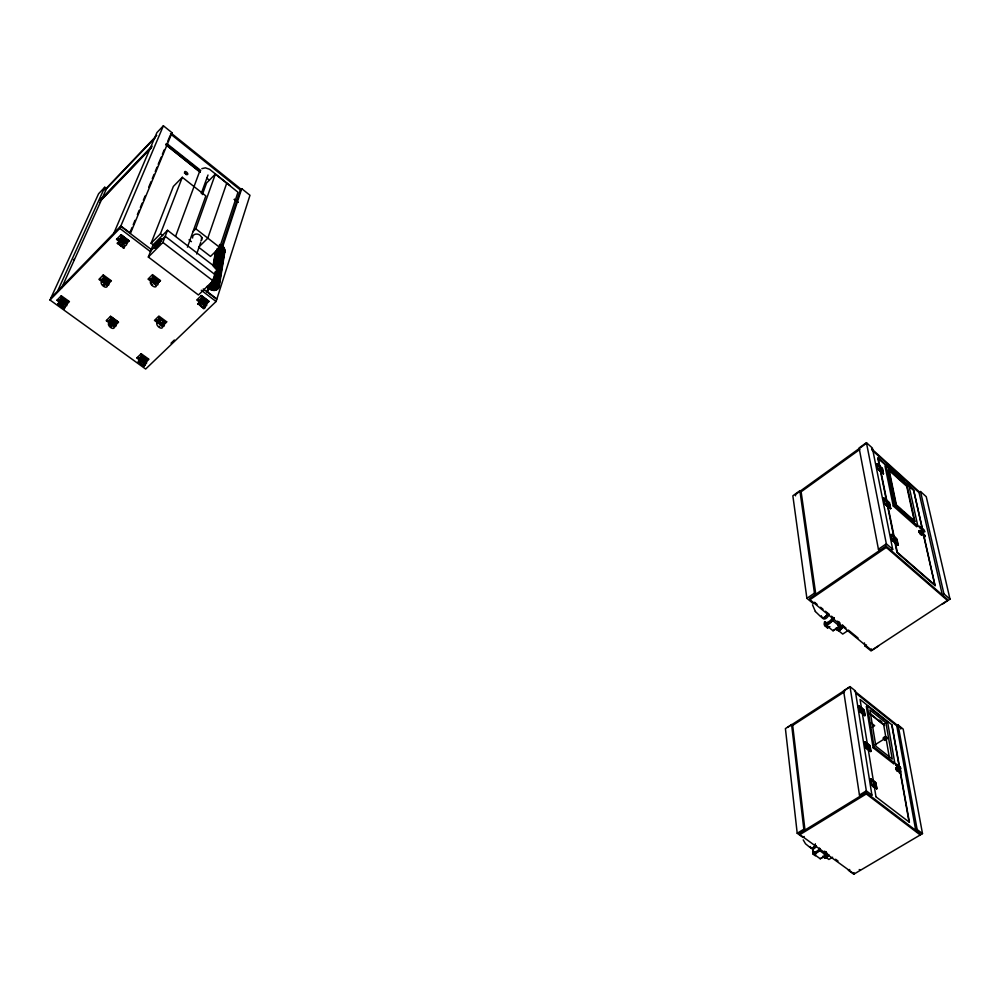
<?xml version="1.0" encoding="UTF-8"?>
<svg xmlns="http://www.w3.org/2000/svg" width="1000" height="1000" viewBox="0 0 1000 1000"><rect width="100%" height="100%" fill="white"/><g stroke="black" fill="none" stroke-linecap="round" stroke-linejoin="round"><path stroke-width="1.5" d="M208.15 301.075L207.2 301.425L208.088 301.275M64.375 303.637C65.125 301.25 63.075 304.4 63.663 302.725M63.9 302.512L64.812 303.263M64.262 303.637L64.388 303.012M224.725 252.413L224.75 252.05A6.837 2.837 43.3 0 0 224.537 251M141.15 354.95L141.862 354.712L141.175 354.412M899.8 766.825L896.925 768.55L898 769.575M886.325 737.175C882.013 741.925 883.538 734.45 886.6 737.212M220.362 247.213L215.338 281.212M215.025 271.975L213.5 281.1C216.788 280.525 220.475 283.825 219.075 287.188A7.95 2.875 42.2 0 1 213.287 285.963L210.45 283.825M215.538 268.938L219.088 247.638M213.325 266.225L215.875 251.188M213.85 266.95L216.9 248.912M214.613 267.825L217.913 248.212M213.1 265.587L215.4 251.975M886.5 739.25L886.513 738.65M885.025 740.025L885.238 739.712M200.912 240.925A4.763 3.875 21.8 0 0 201.513 240.1L202.113 237.475M897.812 769.6L897.475 768.988M883.225 738.2C885.4 741.413 883.012 736.562 886.488 737.675M57.775 300.212L58.5 299.95M68.112 301.262C68.612 303.425 68.338 299.675 67.85 301.925M117.45 239.375L118.1 239.137M127.8 240.538C128.9 241.737 126.6 240.238 128.212 240.787M107.225 320.913C107.163 318.762 108.387 322.438 107.238 320.35M827.837 626.275L826.9 626.075L827.588 626.487M876.912 463.762L878 469.113L880.788 471.925L881.1 471.275L877.8 469.25L876.725 463.9L879.6 466.325M203.463 302.25C205 305.438 203.85 301.225 204.262 302.938M886.7 503.488L887.525 502.925L887.6 503.688M887.312 506.5L888.238 506.125L887.475 506.65M152.55 275.375L152.85 275.988M219.387 285.763L219.288 286.062A7.338 2.65 42.2 0 1 213.962 284.938L211.175 282.838M219.262 284.662L219.188 284.913A6.45 2.325 42.2 0 1 214.488 283.913L211.8 281.875M158.938 280.863C159.975 279.875 158.575 280.9 159.462 280.875M215.7 289.475L215.575 289.862A7.237 2.637 42.2 0 1 210.3 288.762L207.525 286.675M214.45 289.488L214.338 289.85A6.338 2.312 42.2 0 1 209.725 288.888L206.637 286.512M217.1 281.95L222.7 247.812A1.925 0.8 43.3 0 0 221.425 245.825L219.613 244.425M120.862 225.963L130.488 233.287L172.05 132.738L163.388 125.787L120.862 225.963L51 297.825L50 300.012L145.662 369.025L216.075 301.5L216.775 299.312L203.238 289.012M148.062 359.312L147.312 359.237L148.062 359.237M164.938 322.013C166.25 321.287 165.387 322.25 165.1 321.887M209.037 301.438L201.3 295.575L209.037 301.438L205.438 304.9M201.513 240.1L201.513 237.062L200.05 235.263A4.763 3.875 21.8 0 0 194.887 234.338A4.763 3.875 21.8 0 0 192.613 238.012M203.863 308.587L204.75 307.65L203.863 308.587L203.125 308.025L203.875 307.213M213.038 280.837L217.087 268.463L167.525 230.287L153.1 244.788L148.338 257.038L198.425 294.975L213.038 280.837L162.887 242.45L167.525 230.287M204.85 303.938L204.688 303.913A1.475 0.75 44.3 0 1 203.275 302.825L201.725 298L206.425 301.55L204.5 304.088A1.475 0.75 44.3 0 1 203.1 303L201.55 298.175L206.238 301.725L206.838 301.05M209.225 287.638L207.775 292.075L216.875 299L249.975 195.275L241.737 188.675L240.4 190L221.9 246.163M222.325 247.763L241.737 188.675M861.225 707.987C864.087 709.663 855.3 701.162 859.912 711.737C864.963 716.325 861.188 711.862 861.2 707.925L859.025 706.2M861.612 710.763L862.425 710.612L861.925 711.025M226.713 183.212L207.812 238.162L198.625 247.225L210.525 256.425L219.725 247.425L237.987 192.237L215.362 174.125L206.55 183L202.362 194.575M206.812 291.988L208.275 287.55M861.675 710.825L862.113 711.062M198.388 304.462L199.15 303.65L198.388 304.462L197.725 303.812L198.425 304.337M202.087 297.65L206.775 301.2M198.4 299.938L197.537 299.8L198.512 299.85M198.9 300.625L202.138 297.5M162.463 323.4L161.513 322.713L162.1 323.638M161.713 322.85C158 322.562 164.513 326.25 161.537 323.025M162.188 323.713L161.337 322.887M867.375 746.475L868.238 746.475L867.45 746.388M143.988 360.35L144.35 361.312L143.787 360.238M144.062 360.55C146.45 363.488 140.825 360.675 143.575 360.25M870.675 778.975L873.1 780.6L870.675 778.975L871.637 785.025C877.275 792.55 872.362 778.8 873.325 781.062M196.675 253.975L200.7 242.438M156.05 282.213C156.037 281.275 154.35 282.337 155.675 282.087M156.2 282.762L155.9 283.012A1.5 0.775 43.2 0 1 154.462 281.913L152.975 277.075L157.787 280.688C158.162 283.975 153.25 283.55 154.488 281.337M163.35 325.1L166.675 321.825L158.887 316.062L154.462 320.412L157.8 322.887M163.888 322.113L159.162 318.625L160.637 323.45A1.462 0.775 43.5 0 0 162.05 324.513L164.462 321.45L159.75 317.95L156.588 321.037M187.45 247.138L205.837 195.912L182.3 177.3L173.363 186.425L151.1 243.25L153.375 244.975M192.75 231.863L195.812 228.825L215.362 174.125M159.75 317.95L164.412 321.6M143.825 366.262L144.688 365.35L143.825 366.262L142.887 364.275M144.312 362L144.488 361.838A1.438 0.787 43.3 0 1 143.088 360.8L141.675 356L146.337 359.375L144.312 362A1.438 0.787 43.3 0 1 142.912 360.975L141.5 356.163L146.163 359.55L146.738 358.888L142.075 355.5L138.975 358.488M138.387 362.325C138.637 361.987 137.3 359.625 140.787 363.925L141.263 364.1M142.075 355.5L146.688 359.05M201.287 193.463L208 175.025M141.188 353.738L148.912 359.25L145.662 362.425M140.188 360.275L136.888 357.887L141.213 353.663M867.6 745.212L867.525 745.7M160.45 280.587L157.762 283.225L160.45 280.587L152.513 274.613L148.025 279.113L151.425 281.663L150.662 279.375L153.062 281.175M114.15 323.762L116.225 321.712L115.638 322.388L110.85 318.888L112.25 323.725A1.475 0.8 42.4 0 0 113.675 324.787C115.85 324.6 110.787 324.888 112.475 322.95M155.85 281.913L155.725 283.2A1.5 0.775 43.2 0 1 154.288 282.087L152.8 277.25L157.613 280.863L158.2 280.188L153.4 276.562L150.188 279.75M199.838 170.888L175.65 236.175M113.3 322.9L112.812 323.638L113.837 323.988M113.238 323.075L114.075 323.762L113.15 322.987M873.3 782.537L873.55 782.575M153.4 276.562L158.15 280.338M151.1 243.25L160.425 233.85L182.3 177.3M105.525 281.625C103.963 283.512 108.562 283.863 105.975 281.625M124.5 242.475L123.763 241.5L124.312 242.55A1.25 0.637 42.3 0 1 124.125 243.475A1.25 0.637 42.3 0 1 122.662 242.225A1.25 0.637 42.3 0 1 123.475 241.65L123.787 241.675M118.45 322.088L115.213 325.288L118.45 322.088L110.538 316.325L106.2 320.688L109.588 323.15M103.138 284.538L103.462 285.125M111.375 318.375L116.163 321.875M108.325 321.3L111.438 318.225M110.538 316.325L118.413 322.175M126.412 243.688L129.137 240.875L121 234.713L116.487 239.363L119.975 241.988M129.637 233.312L132.025 227.562M133.212 224.688L135 220.375M137.387 214.625L139.162 210.312M140.363 207.438L142.15 203.125M143.338 200.25L145.125 195.938M148.688 187.312L151.075 181.562M152.262 178.688L154.05 174.375M155.238 171.5L157.025 167.188M158.212 164.312L161.188 157.125M162.387 154.25L164.163 149.938M167.738 141.312L170.125 135.562M123.787 248.175L123.05 247.475L123.787 248.175C125.975 248.088 115.45 240.275 118.025 243.837L118.737 243.113M124.6 243.263L124.425 243.225A1.538 0.775 42.4 0 1 122.938 242.087L121.487 237.237L126.425 240.975L124.237 243.412A1.538 0.775 42.3 0 1 122.762 242.275L121.312 237.425L126.237 241.163L126.85 240.463M109.125 280.438L104.237 276.825L109.125 280.438L107.025 282.562M63.513 302.413C61.238 304.175 67.412 304.75 63.775 302.488M118.025 243.837L117.338 243.162M121.912 236.713L118.625 240.162L121.912 236.713L126.788 240.613M101.1 280.012L104.237 276.825M103.3 274.95L111.388 280.837L106.975 285.325M121 234.713L129.1 240.95M50 300.012L119.838 228.388L120.738 226.275L151.512 249.675M113.888 233.125L156.925 132.575L163.388 125.787M897.9 770.35L896.375 768.913M64.825 304.088L64.65 304.075A1.5 0.812 41.1 0 1 63.175 302.987L61.85 298.15L66.762 301.7L64.475 304.237A1.5 0.812 41.1 0 1 63 303.163L61.675 298.325L66.588 301.875L67.175 301.2L62.263 297.638L59.125 300.938L62.263 297.638M64.138 307.375L63.4 308.188L64.225 308.625M896.875 768.525L896.162 768.725M57.763 303.962L58.575 303.137L57.763 303.962L58.45 304.613C55.987 301.488 66.65 309.137 64.175 308.75M61.3 295.8L69.425 301.588L66.2 304.913M61.662 287.887L106.538 188.625L104.763 187.262L98.6 193.738L51.15 297.512M57.038 300.15L60.538 302.575L57.038 300.15L61.337 295.712M57.763 290.712L104.763 187.262M162.225 324.538L164.062 321.95L159.338 318.45L160.812 323.275A1.462 0.775 43.5 0 0 162.225 324.35L162.4 324.363M104.575 285.538L104.237 285.763A1.5 0.8 42 0 1 102.775 284.662L102.95 284.475A1.5 0.8 42 0 0 103.425 285.025M106.85 283.238L106.512 283.463A1.512 0.787 42.1 0 1 105.05 282.35L103.65 277.512L108.537 281.125M122.425 245.4L121.912 245.787A1.538 0.775 42.3 0 1 121.3 245.512M124.425 243.45L124.75 243M99.925 202.262L99.612 202.4M73.513 259.938L74.112 259.312L73.612 259.788M894.3 536.8L896.975 539.188C901.35 557.737 888.325 527.375 896.775 539.325L897.987 545.25M120.887 235.588C122.112 236.213 120.4 235.7 121.3 235.613M99.913 279.088L100.45 279.587M127.55 240.637L128.175 240.863M107.737 320.913L107.137 320.7M867.325 743.863C866.663 742.275 871.025 754.587 865.65 747.575L864.725 741.787L866.988 743.725M141.738 354.963L141.225 354.462M114.175 324.338L115.812 322.212L111.025 318.725L112.413 323.55A1.475 0.8 42.4 0 0 113.85 324.613L113.888 324.775M815.725 854.513L814.912 854.575M101.412 198.538L101.613 198.062M107.025 283.025L108.713 280.95L103.825 277.337L105.225 282.175A1.512 0.787 42.1 0 0 106.688 283.288L106.512 283.463M105.312 189.35L156.762 135.463M105.025 190.2L155.262 137.6M100.5 199.862L151.975 146.062M100.237 200.775L151.775 146.888M100.962 200.413L151.425 147.688M170.712 134.125L172.05 132.738M117.287 243.275L118.138 242.413M123 247.587C127.163 246.812 117.875 246.35 118.35 242.763M65.125 303.288L67.175 301.2M64.65 307.875L64.075 307.5M103.325 274.875L98.925 279.375L102.375 281.925M208.15 286.225L210.987 288.363A7.887 2.862 42.2 0 0 216.737 289.562L219.188 286.837L224.938 251.075A6.238 2.587 43.3 0 0 223.5 247.85M150.738 250.875L155.075 246.513M160.837 240.738L165.225 236.325L215.062 274.613M148.338 257.038L162.887 242.45M144.05 360.15C142.238 362.537 146.475 359.988 143.512 360.5M156.062 282.3L158.2 280.188M163.375 325.025L166.675 321.825M201.3 295.575L196.762 300L200.087 302.512M197.688 303.925C199.575 300.6 203.612 310.675 199.112 303.762M171.012 343.225L174.363 340.012M110.538 325.637L110.463 326.15A1.475 0.8 42.4 0 1 110.175 325.775L110 325.95A1.475 0.8 42.4 0 0 111.438 327.013M111.25 326.55L110.787 326.475A1.475 0.8 42.4 0 0 111.412 326.788M879.663 466.112L880.263 471.45M106.137 281.55C104.6 284.088 108.612 281.25 105.688 281.925M123.575 241.688L124.4 242.613M861.875 708.188L864.013 709.875C868.713 726.363 856.075 702.138 863.85 709.987L864.75 715.525M867.625 743.775L869.812 745.475C874.712 762.625 861.663 737.625 869.638 745.575L870.588 751.363M867.925 749.225L865.812 747.463L864.887 741.675M58.525 300.438L58.537 299.862M110.337 281.188L110.037 280.587M158.85 280.65L159.488 280.413M110.512 317.1C112.013 318.012 109.45 317.062 111.025 317.213M799.875 490.712L814.463 593.15L815.788 594.225L801.112 491.775L799.875 490.712L792.85 495.788L806.888 598.337L813.3 603.587L814.85 602.537M891.075 550.45L892.7 549.338L872.387 448.05L866.425 442.663L859.1 447.95L878.425 549.25L879.725 550.375M865.925 443.7L795.362 494.625L795.525 495.8M800.575 492.163L859.85 449.412M159.213 317.387C160.075 316.388 157.688 317.613 159.362 316.95M201.663 296.975L201.112 296.262L201.575 297.013M137.988 357.537L138.575 357.925L137.863 358.075M137.925 358.025L137.85 357.962M882.288 468.525L879.837 466.325L882.288 468.525L883.375 473.888L882.475 468.387M880.05 466.238L880.925 471.688L883.375 473.888M887.312 506.213L884.8 503.988C879.45 486.7 893.812 513.562 885 503.85L883.863 498.225M887.038 500.688C884.65 498.162 893.775 506.912 887.05 500.688L888.188 506.312L890.7 508.525L888.188 506.312M893.263 506L894.438 505.188L886.125 465.225L884.987 466.025L893.263 506L916.65 526.75L917.825 525.95L908.925 485.775M920.537 491.538L919.038 492.575L942.325 594.938L943.938 593.875L920.537 491.538L926.237 496.688L950 599.138L942.138 604.3M891.162 534.462L892.35 540.388L895.612 543.075L892.15 540.525C888 529.288 895.175 536.375 894.425 541.287M897.825 770.037C905.625 770.013 895.462 761.988 896.15 765.25C901.787 771.062 899.475 765.812 896 764.425M806.888 598.337L814.463 593.15M878.425 549.25L886.338 543.812L866.425 442.663M886.025 546.062L809.762 598.362L809.95 599.712L871.587 650.288L947.45 600.475L947.138 599.125L886.025 546.062L886.287 547.413L947.45 600.475M809.95 599.712L886.287 547.413M919.225 526.512L923.325 530.913L919.4 527.312C920.013 523.188 931.162 539.462 919.788 527.038L919.613 526.237M920.4 531.737L921.438 533.387L920.212 531.75L923.512 529.612M923.713 530.65L920.588 532.825M920.987 532.938C919.638 532.388 925.4 530.013 923.988 530.487M924.375 531.25L921.15 533.987L919.362 531.862L920.725 534.087L921.812 533.763M924.562 535.037C922.663 535.225 926.688 535.837 924.137 537.137M923.925 536.912L934.8 584.913L897.312 552.325L878.162 458.088L913.525 489.95L924.212 537.212M827.387 627.888L829.875 626.638M833 630.688L839.7 626.2M837.975 625.737A6.6 3.812 -50.5 0 0 839.4 623.875L839.788 626.35L833.088 630.837L826 625.062M847.7 630.763L842.725 634.087L835.65 628.3M878.587 646.012L871.05 650.95L864.95 645.95L866.488 644.925M791.6 724.575L803.825 829.212L804.975 830.05L792.688 725.413L791.6 724.575L785.413 728.6L797.212 833.275L802.85 837.35L804.2 836.513M860.6 795.925L859.45 795.062L843.612 690.788L850.025 686.625L855.312 690.837L871.912 795.1L870.5 795.962M787.625 727.387L849.6 687.138M792.913 725.263L844.625 691.7L843.612 690.788M867.325 705.863L866.325 706.5L873.112 747.738L893.838 763.925L894.85 763.3L887.588 722L867.325 705.863L874.137 747.1L894.85 763.3M859.912 711.737L859.188 706.087M872.2 727.237L874.663 725.675L871.112 722.875M885.9 722.763L892.237 759.038L875.9 746.25L869.875 710.013L885.9 722.763L883.587 724.225L889.35 757.487M886.6 722.625L887.588 722M922.5 833.625L903.175 729.075L898.1 725.013L896.787 725.837L915.738 830.375L917.138 829.538L922.5 833.625L853.775 874.212L848.363 870.3L849.712 869.5M883.263 737.987L885.662 736.663M874.963 744.8L886.8 737.387M887 737.938L884.425 739.587L884.55 740.35M887.05 738.213L884.287 739.488M873.112 747.738L874.137 747.1M886.862 739.075L884.737 740.4L884.55 739.45M896.15 765.25L896.338 764.212M873.612 780.938L875.688 782.775L876.85 788.725L875.863 782.675L873.612 780.95L874.6 787L876.85 788.725M898.538 768.35L900.35 767.225M871.637 785.025L870.85 778.863M896.7 769.75L897.038 769.538M897.25 769.562L899.963 767.887M896.975 769.963L900.212 767.65M797.212 833.275L803.825 829.212M859.45 795.062L866.325 790.837L850.025 686.625M899.75 770.413L900.013 773.3L899.55 770.725M874.587 787L876.675 788.838M866.062 792.588L866.275 793.95L920.25 834.987L920 833.612L866.062 792.588L799.725 833.275L799.887 834.65L854.2 873.988L854.013 872.613M799.887 834.65L866.275 793.95M814.963 852.962L813.112 854.075L812.7 851.025L813.037 854.125L815.375 855.8M814.062 854.325L819.975 850.75L819.675 848.35A5.838 3.7 -56.1 0 1 813.763 851.825L814.062 854.325L820.312 858.812L826.162 855.3L825.837 852.812L826.075 855.163L820.225 858.688M832.625 857.225L828.888 859.463L826.462 857.712M201.838 168.65L205.387 167.838L209.525 169.262L229.7 185.275M827.738 628.075L824.775 625.8C826.188 614.675 819.15 634.35 832.775 620.525L832.337 618.075A6.625 3.787 -50.5 0 1 825.725 622.65L826.075 625.037M899.75 772.5L899.275 772.4M103.663 276.337C104.763 274.725 101.862 276.775 103.825 275.788M896.963 768.512L897.638 768.9M149.338 279.45L149.65 278.975M198.35 299.938L197.675 299.85L198.263 300.2M159.188 317.475L159.088 316.875M155.85 320.725C156.9 319.237 154.125 321.1 156.025 320.2M208.012 301.9L207.812 301.2M138.25 358.188L138.188 357.475M143.938 360.138L144.075 360.887M144.637 361.037L143.825 360.513M161.287 322.762L162.288 323.575L161.6 322.812M203.663 302.562L204.737 303.137L203.85 302.55M105.95 281.712L106.263 282.288M213.775 281.112L214.225 280.875M100.525 279.312L99.9 279.55M109.875 281.125C112.05 281.163 108.312 279.887 110.288 281.137M61.712 297.075C59.725 295.7 63.637 297.45 61.15 296.85M201.488 297.013L201.488 296.4M899.6 773.263L900.35 773.088M219.737 247.125L220.387 247.075M900.55 768.375L896.488 765.037M112.963 323.25L113.763 324.012M155.925 282.038L154.975 281.625M144.65 365.475L141.512 364.45M144.2 365.562L143.787 365.062M147.637 359.688L148.15 359M103.8 275.875L103.5 276.25M204.713 307.762L201.6 306.637M106.075 281.737L106.525 282.45M155.725 282.188L155.162 281.55M148.05 358.9L147.35 359.562M117.075 322.35C117.875 321.275 116.325 322.812 117.5 321.938M113.362 323.113L114.075 324.487M113.688 323.8L113.125 323.175M154.95 281.438L155.963 282.25M155.488 320.637L156.075 320.275M138.363 361.163L139.075 361.662M809.4 846.975L805.512 843.787L803.213 839.887M208.75 287.5L209.05 287.725A2.737 1 42.2 0 0 209.6 288.05M208.812 288.4L209.312 288.75A5.225 1.9 42.2 0 0 213.125 289.55M62.188 297.8L67.1 301.35M824.412 851.162L826.888 852.962M835.562 859.25L838.037 861.038M62.088 302.188L59.638 300.413L60.625 304.037M141.775 359.837L139.438 358.15L140.137 360.562M61.913 302.362L59.462 300.587L60.125 303M826.162 855.3L819.925 850.788L819.613 848.3M136.912 357.812L140.213 360.2M859.237 869.525L860.35 870.325M111.013 322.863L108.612 321.112L109.65 324.738M104 281.438L101.55 279.637L102.25 282.062M103.825 281.625L101.375 279.812L102.075 282.238M119.812 243.762L118.212 242.9M202.938 306.512L204.575 307.887M203.162 307.913L203.9 308.463M864.65 793.45L865.8 794.325M119.838 228.388L150.688 251.825M201.275 290.25L216.075 301.5M209.662 284.75L212.537 286.925A8.263 2.988 42.2 0 0 218.55 288.188L224.812 250.075A5.387 2.225 43.3 0 0 221.75 245.338M208.888 285.575L211.75 287.738A8.225 2.988 42.2 0 0 217.875 288.6M875.75 796.65L909.4 822.288L892.013 724.9L860.062 699.438L875.95 796.612M866.325 790.837L871.912 795.1M212.575 279.438L215.975 281.363L221.588 247.325L219.3 245.15M212.275 279.387L214.7 281.275A2.888 1.037 42.2 0 0 217.1 281.95M212.587 280.275L215.037 282.137A4.15 1.5 42.2 0 0 218.05 282.775L223.663 248.325A3.15 1.3 43.3 0 0 221.863 245.55L221.3 244.975M871.812 784.925L874.087 786.65M212.288 281L214.862 282.95A5.375 1.938 42.2 0 0 218.762 283.788L224.375 249.15A4.325 1.787 43.3 0 0 221.912 245.338L221.537 245.025M160.425 233.85L162.7 235.6M920.175 531.562L919.388 531.175L919.513 531.912M189.025 239.812L191.425 241.663M900.575 772.962L900.9 770.888L900.288 771.363M899.325 772.725L900.013 773.3M868.538 749.538L870.75 751.263M195.812 228.825L219.725 247.425M864.725 741.787L866.938 743.512M899.463 771.388L899.7 772.688M860.075 711.637L862.25 713.363M862.75 713.7L864.912 715.413M879.55 720.1L881.938 721.988M869.85 713.312L884.525 725.462L870.212 714.087M854.463 691.012L900.6 727.85L900.825 729.062M166.525 143.35L200.75 170.487M855.65 693.012L897.4 726.325M166.225 144.088L200.387 171.325L166.2 144.15M200.162 172.05L165.975 144.8L200.075 172.138M234.35 199.312L238.012 202.225M234.262 199.387L237.925 202.312M206.7 178.062L209.025 179.913M171.488 133.4L241.262 189.375M170.45 133.912L240.925 190.413M820.675 616.638L815.362 611.487M832.712 620.55L839.788 626.35M814.587 602.325L817.1 604.388M820.625 607.275L823.037 609.263M825.462 611.25L829.075 614.225M831.5 616.2L833.962 618.225M837.537 621.163L839.987 623.175M842.362 625.125L846 628.112M848.4 630.087L858.062 638.013M220.875 245.162L221.388 245.575A6.238 2.587 43.3 0 1 223.038 247.25M886.338 543.812L892.7 549.338M943.938 593.875L950 599.138M890.962 534.6L893.525 536.85M895.625 542.875L898.188 545.112M883.662 498.363L886.175 500.575M900.612 509.263L896 505.175L888.662 470.025L906.688 486.262L914.438 521.55L904.075 512.337M894.438 505.188L917.825 525.95M876.725 463.9L879.175 466.1M881.125 471.55L883.575 473.75M890.1 467.4L903.975 479.9M871.663 448.875L919.862 492.375M871.963 450.1L918.975 492.525M61.087 305.438A1.5 0.812 41.1 0 0 61.425 305.788L61.475 305.875M204.2 302.65L204.75 303.363M58.725 303.6L61.013 306.112M201.163 305.487L201.5 305.812A1.475 0.75 44.3 0 1 201.213 305.462M58.863 299.962L57.95 300.238M815.375 611.5L812.5 604.825M199.387 300.262L200.162 302.675M199.2 300.438L199.975 302.85M150.488 279.55L151.588 283.188M157.062 320.675L157.787 323.088M156.888 320.85L157.613 323.263M119.162 239.613L119.887 242.037M139.262 358.312L140.675 363.125M108.787 320.95L109.475 323.363M924.638 535.1L924.987 536.675M923.65 536L924 537.575M923.512 535.75L923.863 537.325M889.538 502.9L890.7 508.525M889.638 504.438L890.5 508.663M898.1 725.013L917.138 829.538M891.725 724.75L909.038 821.825M871.35 648.913L871.587 650.288M864.425 642.9L864.95 645.95M184.387 173A2.013 0.938 43.4 0 1 186.213 174.638M211.5 289.275A3.987 1.462 42.2 0 1 208.688 288.062M223.625 249.163A6.837 2.837 43.3 0 1 224 249.8M154.762 246.337A5.975 1.137 -51.7 0 1 161.188 238.95A5.975 1.137 -51.7 0 1 158.412 244.862A5.975 1.137 -51.7 0 1 154.338 247.25M61.05 301.4A2.462 1.887 22.7 0 1 63.1 298.938A2.462 1.887 22.7 0 1 65.462 301.925M65.237 306.4A3.675 2 41.1 0 1 62.713 307.712A3.675 2 41.1 0 1 59.225 304.212A3.675 2 41.1 0 1 61.15 302.3M65.2 301.825A3.675 2 41.1 0 1 66.062 306.125A3.675 2 41.1 0 1 61.112 302.962A3.675 2 41.1 0 1 63.637 300.825M61.438 306.125A1.5 0.812 41.1 0 1 60.788 305.425M141.05 359.613A2.375 1.825 19.1 0 1 141.125 357.225A2.375 1.825 19.1 0 1 144.1 357.175A2.375 1.825 19.1 0 1 145.05 359.575M145.025 359.65A2.375 1.825 19.1 0 0 144.062 357.25A2.375 1.825 19.1 0 0 141.125 357.225A2.375 1.825 19.1 0 0 141.075 359.538M144.688 363.275A3.525 1.938 43.3 0 1 143.3 365.55A3.525 1.938 43.3 0 1 139.537 362.725A3.525 1.938 43.3 0 1 140.275 359.975M145.512 360.175A3.525 1.938 43.3 0 1 145.65 363.875A3.525 1.938 43.3 0 1 141.263 361.075A3.525 1.938 43.3 0 1 142.65 358.35M141.5 363.938A1.438 0.787 43.3 0 1 140.963 363.488M120.575 240.675A2.512 2 23.6 0 1 122.413 238.062A2.512 2 23.6 0 1 125.225 240.725M124.875 245.775A3.762 1.913 42.3 0 1 122.438 246.975A3.762 1.913 42.3 0 1 118.888 243.35A3.762 1.913 42.3 0 1 120.725 241.537M125.538 241.762A3.762 1.9 42.3 0 1 125.65 245.4A3.762 1.9 42.3 0 1 121.013 242.262A3.762 1.9 42.3 0 1 122.525 239.713M123.3 240A3.762 1.9 42.3 0 1 124.087 240.463M200.675 301.325A2.413 1.925 19.3 0 1 202.562 298.85A2.413 1.925 19.3 0 1 205.212 301.375M204.925 306.25A3.613 1.837 44.3 0 1 202.975 307.638A3.613 1.837 44.3 0 1 199.525 304.55A3.613 1.837 44.3 0 1 200.287 302.087M201.012 301.737A2.413 1.925 19.3 0 1 202.275 298.788A2.413 1.925 19.3 0 1 205.238 301.288M205.6 302.35A3.613 1.837 44.3 0 1 205.662 306.038A3.613 1.837 44.3 0 1 201.225 302.562A3.613 1.837 44.3 0 1 203.463 300.675M204.213 301.1A3.613 1.837 44.3 0 1 204.938 301.675M201.588 306.1A1.475 0.75 44.3 0 1 200.888 305.45M158.4 321.65A2.413 1.887 19.8 0 1 160.525 319.225A2.413 1.887 19.8 0 1 162.738 322.15M162.375 327.7A3.588 1.9 43.5 0 1 158.212 326.55A3.588 1.9 43.5 0 1 157.375 322.638M162.575 326.6A3.588 1.9 43.5 0 1 162.575 327.212M162.575 322.075A3.588 1.9 43.5 0 1 163.75 326.312A3.588 1.9 43.5 0 1 159.125 323.762A3.588 1.9 43.5 0 1 160.338 320.85M159.575 326.688A1.462 0.775 43.5 0 1 159.188 326.5M152.025 280.387A2.45 1.95 21.4 0 1 153.275 277.925M153.875 277.863A2.45 1.95 21.4 0 1 156.45 280.912M156.275 285.425A3.675 1.887 43.1 0 1 153.95 286.688A3.675 1.887 43.1 0 1 150.475 283.163A3.675 1.887 43.1 0 1 152.213 281.275M156.263 280.8A3.675 1.887 43.2 0 1 157.6 284.962A3.675 1.887 43.2 0 1 153.088 282.863A3.675 1.887 43.2 0 1 153.325 279.425M154 279.513A3.675 1.887 43.2 0 1 154.75 279.775M152.425 284.95A1.5 0.775 43.1 0 1 152.1 284.587M110.162 321.912A2.425 1.875 21 0 1 112.238 319.488A2.425 1.875 21 0 1 114.513 322.425M114.325 326.875A3.613 1.963 42.4 0 1 112.188 328.3A3.613 1.963 42.4 0 1 108.688 325.25A3.613 1.963 42.4 0 1 109.612 322.775M114.3 322.35A3.613 1.95 42.4 0 1 115.225 326.65A3.613 1.95 42.4 0 1 110.412 323.537A3.613 1.95 42.4 0 1 112.775 321.362M102.925 280.725A2.475 1.938 22.5 0 1 104.412 278.225A2.475 1.938 22.5 0 1 107.475 280.25M102.95 280.65A2.475 1.938 22.5 0 1 104.75 278.125A2.475 1.938 22.5 0 1 107.537 280.7M107.188 285.688A3.688 1.95 42 0 1 105 287.05A3.688 1.95 42 0 1 101.438 283.9A3.688 1.95 42 0 1 102.387 281.462M107.837 281.737A3.7 1.95 42.1 0 1 107.7 285.425A3.7 1.95 42.1 0 1 103.075 281.887A3.7 1.95 42.1 0 1 105.612 280.038M921.712 532.463A2.475 0.775 54.8 0 1 921.688 534.513A2.475 0.775 54.8 0 1 919.312 531.075A2.475 0.775 54.8 0 1 921.35 531.938M921.475 532.6A2.35 0.737 54.8 0 1 921.55 534.6A2.35 0.737 54.8 0 1 919.237 531.538A2.35 0.737 54.8 0 1 920.75 531.638M827.525 613.225A4.013 2.288 -50.5 0 1 824.038 617.7A4.013 2.288 -50.5 0 1 821.363 615.85M842.938 625.875A3.987 2.312 -50.5 0 1 839.875 630.125A3.987 2.312 -50.5 0 1 836.775 629.212M828.812 614.275A4.013 2.288 -50.5 0 1 825.738 618.562A4.013 2.288 -50.5 0 1 822.663 617.675M841.45 625.688A3.987 2.312 -50.5 0 1 838.6 629.087A3.987 2.312 -50.5 0 1 835.713 628.812M833.6 617.825A6.012 3.45 -50.5 0 1 832.125 620.475A6.162 3.538 -50.5 0 0 833.7 617.812M831.062 621.638A6.012 3.45 -50.5 0 1 829.887 622.575M828.675 623.25A6.012 3.45 -50.5 0 1 827.5 623.587M826.438 623.587A6.012 3.45 -50.5 0 1 824.663 621.613M839.375 622.575A6 3.462 -50.5 0 1 837.913 625.212M842.738 625.225A3.738 2.175 -50.5 0 1 840.625 629.438A3.738 2.175 -50.5 0 1 837.175 629.688M827.337 613.3A3.762 2.15 -50.5 0 1 824.438 617.312A3.762 2.15 -50.5 0 1 821.562 616.487M839.488 622.562A6.15 3.55 -50.5 0 1 837.987 625.262M839.325 622.425A6.15 3.55 -50.5 0 1 837.825 625.138A6 3.462 -50.5 0 0 839.212 622.45M833.863 617.95A6.162 3.538 -50.5 0 1 832.362 620.65A6.012 3.45 -50.5 0 0 833.75 617.962M826.525 623.85A6.162 3.538 -50.5 0 1 824.712 621.825M826.6 623.713A6.012 3.45 -50.5 0 1 824.825 621.737M826.375 623.713A6.162 3.538 -50.5 0 1 824.55 621.688M815.387 844.137A3.538 2.237 -56 0 1 812.688 847.938A3.538 2.237 -56 0 1 810.013 846.637M824.587 854.463A5.825 3.713 -56.1 0 0 825.837 852.812A5.825 3.713 -56.1 0 1 824.513 854.4M828.787 854.8A3.525 2.25 -56.2 0 1 825.925 857.9A3.525 2.25 -56.2 0 1 823.6 856.45M816.338 845.788A3.538 2.237 -56.1 0 1 813.462 848.9A3.538 2.237 -56.1 0 1 811.15 847.463M827.663 853.988A3.525 2.25 -56.2 0 1 825.15 856.95A3.525 2.25 -56.2 0 1 822.65 856.287M820.175 849.275A5.3 3.362 -56.1 0 1 819.425 850.438M817.475 852.212A5.3 3.362 -56.1 0 1 816.4 852.7M814.463 852.725A5.3 3.362 -56.1 0 1 812.938 849.388M825.675 851.625A5.288 3.375 -56.1 0 1 824.388 854.025A5.425 3.462 -56.1 0 0 825.775 851.625M828.637 854.8A3.3 2.112 -56.2 0 1 825.95 857.712A3.3 2.112 -56.2 0 1 823.763 856.35M815.225 844.188A3.312 2.1 -56 0 1 813.337 847.362A3.312 2.1 -56 0 1 810.675 847.613M810.35 847.15A3.312 2.1 -56 0 1 810.188 846.538M820.4 849.4A5.438 3.45 -56.1 0 1 819.625 850.6M814.538 852.95A5.438 3.45 -56.1 0 1 812.975 849.513M814.613 852.825A5.3 3.362 -56.1 0 1 813.088 849.488M814.4 852.85A5.438 3.45 -56.1 0 1 812.837 849.412M898.5 770.575A2.212 0.85 57.8 0 1 897.75 771.3L897.412 771.075A2.212 0.85 57.8 0 1 895.837 768.625A2.212 0.85 57.8 0 1 896.55 767.675L896.888 767.9A2.212 0.85 57.8 0 1 897.6 768.65M898.538 769.425A2.212 0.85 57.8 0 1 897.975 771.038A2.212 0.85 57.8 0 1 896.112 767.938A2.212 0.85 57.8 0 1 897.938 768.45M898.138 769.625A2.1 0.8 57.8 0 1 897.613 771.15A2.1 0.8 57.8 0 1 895.837 768.213A2.1 0.8 57.8 0 1 897.588 768.7M898.25 770.638A1.775 0.675 57.8 0 1 897.087 770.512A1.775 0.675 57.8 0 1 896.05 768.337A1.775 0.675 57.8 0 1 897.212 768.462M894.412 539.9L895.225 539.6L894.45 539.825M148.75 278.812L149.875 279.288L148.812 278.712M879.712 468.762L880.763 468.663L879.712 468.762M880.65 468.875L879.887 468.562L880.675 468.837M117.238 239.025L118.362 239.575L117.238 239.025M887.025 503.45L887.725 503.462L887.087 503.387M160.975 240.312L160.775 240.912A4.787 0.9 -51.7 0 1 157.162 245.912A4.787 0.9 -51.7 0 1 154.938 246.925L155.15 246.325A4.787 0.9 -51.7 0 1 158.75 241.337A4.787 0.9 -51.7 0 1 160.975 240.312M873.413 783.725L874.275 783.812L873.413 783.725M921.175 534.7L920.788 534.4A2.475 0.775 54.8 0 1 919 531.675A2.475 0.775 54.8 0 1 919.762 531L920.175 531.375A2.35 0.737 54.8 0 0 919.087 531.812A2.35 0.737 54.8 0 0 921.25 534.675A2.475 0.775 54.8 0 0 921.637 533.263A2.35 0.737 54.8 0 1 921.25 534.675M935.088 585.662L896.975 552.525L877.775 457.975L913.737 490.375L935.088 585.662M914.825 521.287L896.4 504.9L889.038 469.762L907.075 486L914.825 521.287M184.862 172.825A2.013 0.938 43.5 0 0 187.625 174.475A2.013 0.938 43.5 0 0 186.15 171.825A2.013 0.938 43.5 0 0 184.862 172.825M157.012 246.062A4.787 0.9 -51.7 0 0 160.925 239.875A4.787 0.9 -51.7 0 0 155.912 244.925A4.787 0.9 -51.7 0 0 157.012 246.062M156.537 246.475A5.975 1.137 -51.7 0 0 161.438 238.762A5.975 1.137 -51.7 0 0 155.15 245.075A5.975 1.137 -51.7 0 0 156.537 246.475M156.775 245.875A4.787 0.9 -51.7 0 0 160.688 239.7A4.787 0.9 -51.7 0 0 155.662 244.75A4.787 0.9 -51.7 0 0 156.775 245.875M819.562 850.537A5.3 3.362 -56.1 0 0 820.325 849.375A5.438 3.45 -56.1 0 1 819.488 850.5"/></g></svg>
